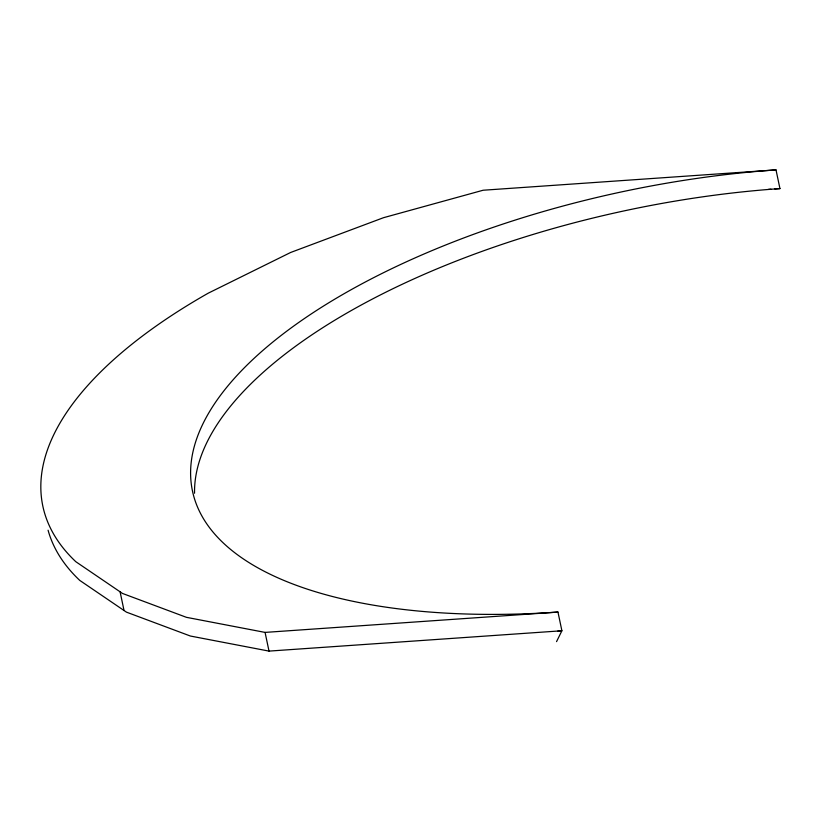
<?xml version="1.0" encoding="UTF-8"?>
<svg xmlns="http://www.w3.org/2000/svg" width="821" height="821" viewBox="0 0 821 821"><rect width="100%" height="100%" fill="white"/><g stroke="black" fill="none" stroke-linecap="round" stroke-linejoin="round"><path stroke-width="1.23" d="M556.546 641.632L561.903 630.764L557.962 612.066A484.944 204.183 -11.9 0 1 203.239 423.184A484.944 204.183 -11.9 0 1 776.009 169.896L779.95 188.594A484.944 204.183 -11.9 0 0 194.546 493.247M776.009 169.896L483.117 190.236L383.51 217.698L290.634 252.478L208.247 293.169A518.862 218.458 -11.9 0 0 75.819 561.708L122.493 593.439L186.439 617.33L265.07 632.406L557.962 612.066M768.435 189.394L771.001 189.21M774.829 188.943L779.95 188.594M48.08 530.202A518.862 218.458 -11.9 0 0 79.76 580.406L126.434 612.138L190.38 636.029L269.011 651.104L561.903 630.764A484.944 204.183 -11.9 0 1 557.941 631.031M265.07 632.406L269.011 651.104M120.092 591.808L124.033 610.506"/></g></svg>
